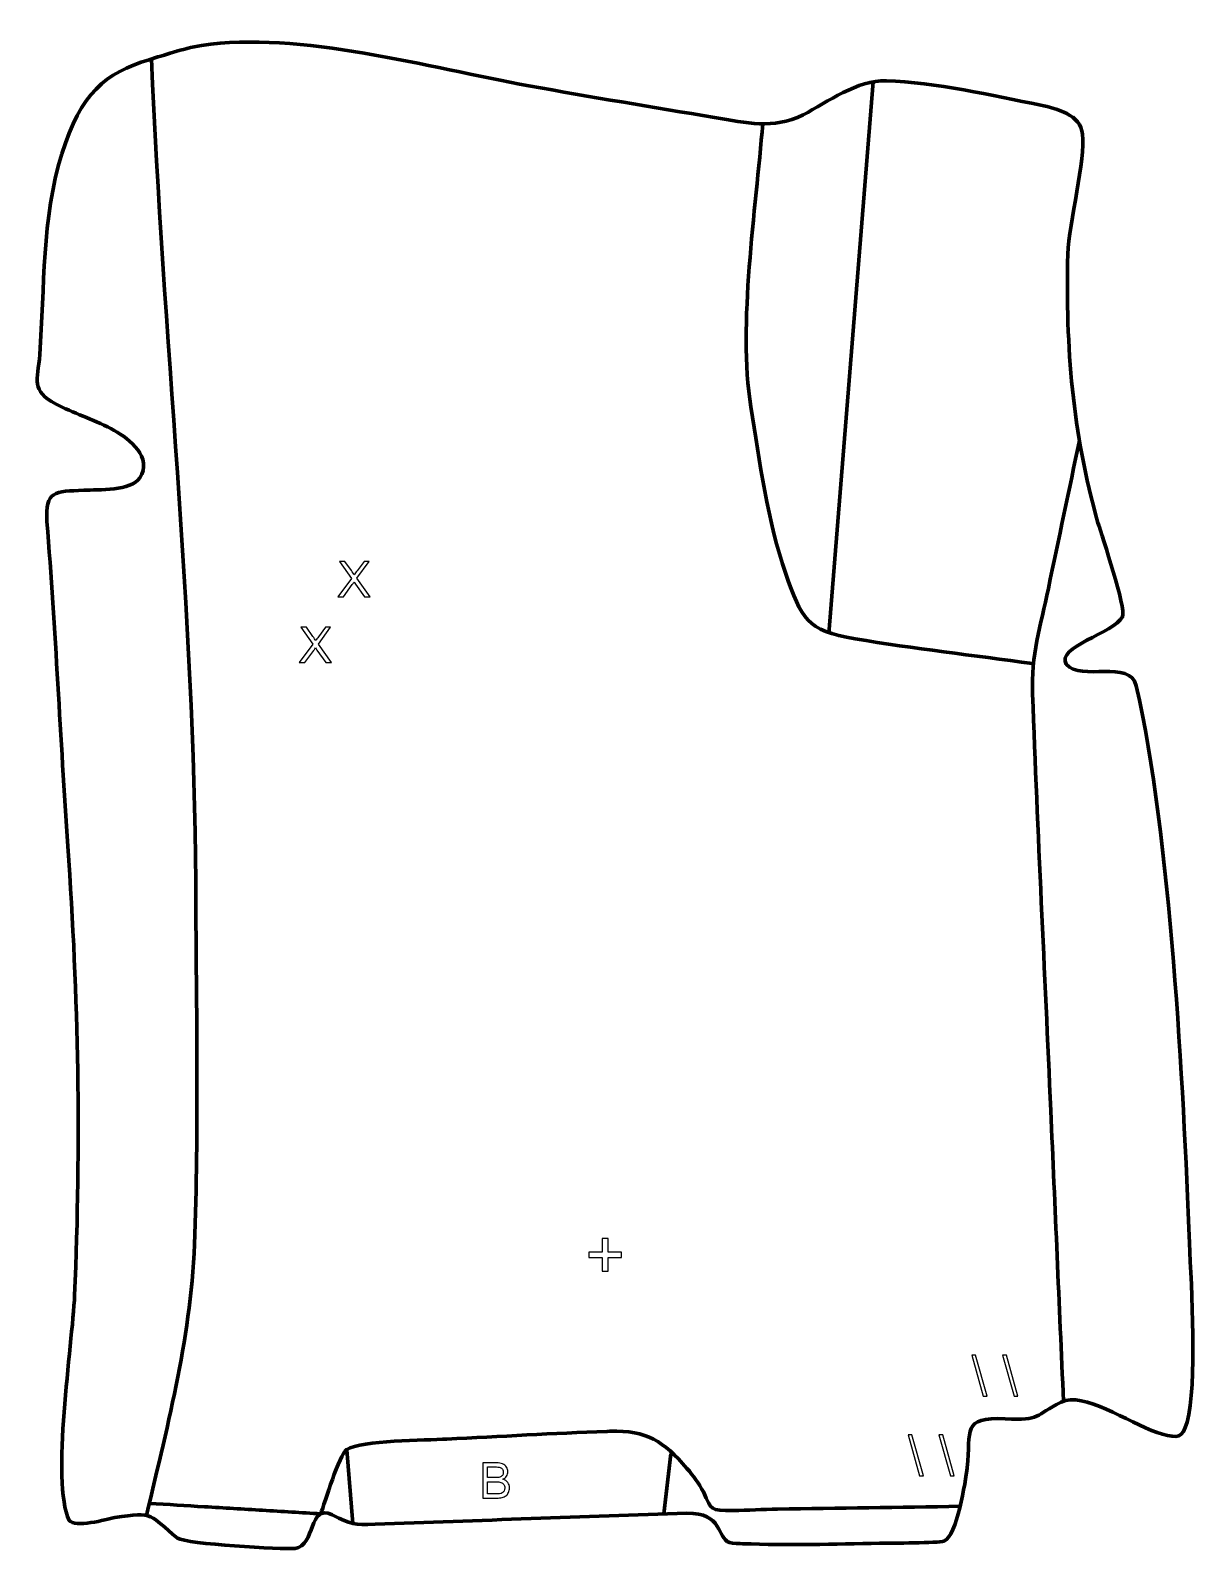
# Model space of a CAD drawing. Header units: millimetres. Extents: x -612 to -11, y 120 to 902.
import ezdxf

# ---------------------------------------------------------------- set-up
doc = ezdxf.new("R2010")
doc.units = ezdxf.units.MM
doc.header["$MEASUREMENT"] = 0
doc.layers.add('layer 2', color=7, linetype='Continuous')
doc.layers.add('layer 3', color=7, linetype='Continuous')

msp = doc.modelspace()

# ---------------------------------------------------------------- linework, layer by layer
at = {"layer": 'layer 2', "color": 142, "lineweight": 158}
for points, knots in [([(-549.309, 887.1411), (-543.5911, 748.8365), (-527.0906, 598.7614), (-526.5458, 463.7629), (-526.5458, 463.7629), (-526.2872, 403.306), (-524.961, 342.1857), (-526.9235, 281.7982), (-526.9235, 281.7982), (-528.6263, 229.4036), (-540.3172, 187.1112), (-551.8857, 137.0503)], [0, 0, 0, 0, 0.25, 0.25, 0.25, 0.25, 0.5, 0.5, 0.5, 0.5, 1, 1, 1, 1]), ([(-95.6037, 575.7779), (-125.9241, 580.0534), (-156.6803, 583.528), (-186.8501, 588.5385), (-186.8501, 588.5385), (-212.1731, 592.7441), (-214.5471, 599.1497), (-222.6469, 622.0993), (-222.6469, 622.0993), (-232.015, 648.6408), (-236.1402, 680.2472), (-240.6318, 708.0362), (-240.6318, 708.0362), (-247.426, 750.0714), (-238.044, 809.7056), (-234.5337, 853.7591)], [0, 0, 0, 0, 0.2, 0.2, 0.2, 0.2, 0.4, 0.4, 0.4, 0.4, 0.6, 0.6, 0.6, 0.6, 1, 1, 1, 1]), ([(-79.639, 195.8755), (-81.8153, 245.8202), (-83.9917, 295.765), (-86.168, 345.7097), (-86.168, 345.7097), (-89.2813, 417.1258), (-92.9445, 488.7255), (-95.5789, 560.1337), (-95.5789, 560.1337), (-96.3199, 580.2194), (-91.5112, 595.1015), (-87.41, 614.4754), (-87.41, 614.4754), (-82.0339, 639.8712), (-76.7592, 665.2884), (-71.4156, 690.6911)], [0, 0, 0, 0, 0.2, 0.2, 0.2, 0.2, 0.4, 0.4, 0.4, 0.4, 0.6, 0.6, 0.6, 0.6, 1, 1, 1, 1]), ([(-550.4292, 143.3526), (-540.9504, 142.7732), (-531.4716, 142.1938), (-521.9927, 141.6143), (-521.9927, 141.6143), (-512.015, 141.0044), (-502.0373, 140.3945), (-492.0596, 139.7846), (-492.0596, 139.7846), (-482.0826, 139.1747), (-472.1057, 138.5595), (-462.1283, 137.9561), (-462.1283, 137.9561), (-460.0666, 143.8816), (-452.7542, 168.4069), (-448.7041, 171.029), (-448.7041, 171.029), (-441.0134, 176.008), (-408.3768, 175.8852), (-397.1768, 176.4406), (-397.1768, 176.4406), (-369.6853, 177.8041), (-342.2316, 179.4764), (-314.7179, 180.4095), (-314.7179, 180.4095), (-314.7179, 180.4095), (-313.2157, 180.4596), (-313.2157, 180.4596), (-313.2157, 180.4596), (-293.9932, 181.0789), (-285.8256, 175.4288), (-273.5307, 161.3228), (-273.5307, 161.3228), (-270.1813, 157.4801), (-267.3948, 153.8073), (-265.0983, 149.2405), (-265.0983, 149.2405), (-260.5205, 139.4715), (-262.004, 139.814), (-249.7194, 139.7061), (-249.7194, 139.7061), (-242.0838, 139.7634), (-234.4694, 140.2591), (-226.8387, 140.414), (-226.8387, 140.414), (-195.506, 140.8884), (-164.1733, 141.3632), (-132.8406, 141.8378)], [0, 0, 0, 0, 0.07692308, 0.07692308, 0.07692308, 0.07692308, 0.15384615, 0.15384615, 0.15384615, 0.15384615, 0.23076923, 0.23076923, 0.23076923, 0.23076923, 0.30769231, 0.30769231, 0.30769231, 0.30769231, 0.38461538, 0.38461538, 0.38461538, 0.38461538, 0.46153846, 0.46153846, 0.46153846, 0.46153846, 0.53846154, 0.53846154, 0.53846154, 0.53846154, 0.61538462, 0.61538462, 0.61538462, 0.61538462, 0.69230769, 0.69230769, 0.69230769, 0.69230769, 0.76923077, 0.76923077, 0.76923077, 0.76923077, 0.84615385, 0.84615385, 0.84615385, 0.84615385, 1, 1, 1, 1])]:
    msp.add_open_spline(points, degree=3, knots=knots, dxfattribs=at)
for points in [[(-200.4738, 591.241), (-200.4738, 591.241), (-177.6994, 875.3568), (-177.6994, 875.3568)], [(-448.7665, 170.9688), (-448.7665, 170.9688), (-445.5958, 133.0444), (-445.5958, 133.0444)], [(-281.789, 168.8612), (-281.789, 168.8612), (-285.4061, 137.893), (-285.4061, 137.893)]]:
    msp.add_open_spline(points, degree=3, dxfattribs=at)
at = {"layer": 'layer 2', "color": 142}
for points, knots in [([(-453.3755, 610.1698), (-453.3755, 610.1698), (-446.3482, 619.6059), (-446.3482, 619.6059), (-446.3482, 619.6059), (-446.3482, 619.6059), (-452.5373, 628.3562), (-452.5373, 628.3562), (-452.5373, 628.3562), (-452.5373, 628.3562), (-449.6714, 628.3562), (-449.6714, 628.3562), (-449.6714, 628.3562), (-449.6714, 628.3562), (-446.3567, 623.7038), (-446.3567, 623.7038), (-446.3567, 623.7038), (-445.6666, 622.7386), (-445.1883, 622.002), (-444.9131, 621.4897), (-444.9131, 621.4897), (-444.5025, 622.1247), (-444.0199, 622.8021), (-443.4653, 623.5175), (-443.4653, 623.5175), (-443.4653, 623.5175), (-439.8331, 628.3562), (-439.8331, 628.3562), (-439.8331, 628.3562), (-439.8331, 628.3562), (-437.1957, 628.3562), (-437.1957, 628.3562), (-437.1957, 628.3562), (-437.1957, 628.3562), (-443.5119, 619.7117), (-443.5119, 619.7117), (-443.5119, 619.7117), (-443.5119, 619.7117), (-436.7131, 610.1698), (-436.7131, 610.1698), (-436.7131, 610.1698), (-436.7131, 610.1698), (-439.668, 610.1698), (-439.668, 610.1698), (-439.668, 610.1698), (-439.668, 610.1698), (-444.2569, 616.6553), (-444.2569, 616.6553), (-444.2569, 616.6553), (-444.5194, 617.0236), (-444.7692, 617.3919), (-445.002, 617.7559), (-445.002, 617.7559), (-445.4084, 617.1463), (-445.6963, 616.7188), (-445.8741, 616.4775), (-445.8741, 616.4775), (-445.8741, 616.4775), (-450.4842, 610.1698), (-450.4842, 610.1698), (-450.4842, 610.1698), (-450.4842, 610.1698), (-453.3755, 610.1698), (-453.3755, 610.1698)], [0, 0, 0, 0, 0.05882353, 0.05882353, 0.05882353, 0.05882353, 0.11764706, 0.11764706, 0.11764706, 0.11764706, 0.17647059, 0.17647059, 0.17647059, 0.17647059, 0.23529412, 0.23529412, 0.23529412, 0.23529412, 0.29411765, 0.29411765, 0.29411765, 0.29411765, 0.35294118, 0.35294118, 0.35294118, 0.35294118, 0.41176471, 0.41176471, 0.41176471, 0.41176471, 0.47058824, 0.47058824, 0.47058824, 0.47058824, 0.52941176, 0.52941176, 0.52941176, 0.52941176, 0.58823529, 0.58823529, 0.58823529, 0.58823529, 0.64705882, 0.64705882, 0.64705882, 0.64705882, 0.70588235, 0.70588235, 0.70588235, 0.70588235, 0.76470588, 0.76470588, 0.76470588, 0.76470588, 0.82352941, 0.82352941, 0.82352941, 0.82352941, 0.88235294, 0.88235294, 0.88235294, 0.88235294, 1, 1, 1, 1]), ([(-473.2193, 576.3031), (-473.2193, 576.3031), (-466.192, 585.7392), (-466.192, 585.7392), (-466.192, 585.7392), (-466.192, 585.7392), (-472.3811, 594.4895), (-472.3811, 594.4895), (-472.3811, 594.4895), (-472.3811, 594.4895), (-469.5152, 594.4895), (-469.5152, 594.4895), (-469.5152, 594.4895), (-469.5152, 594.4895), (-466.2005, 589.8371), (-466.2005, 589.8371), (-466.2005, 589.8371), (-465.5104, 588.8719), (-465.0321, 588.1353), (-464.7569, 587.623), (-464.7569, 587.623), (-464.3463, 588.258), (-463.8637, 588.9354), (-463.3091, 589.6508), (-463.3091, 589.6508), (-463.3091, 589.6508), (-459.6769, 594.4895), (-459.6769, 594.4895), (-459.6769, 594.4895), (-459.6769, 594.4895), (-457.0395, 594.4895), (-457.0395, 594.4895), (-457.0395, 594.4895), (-457.0395, 594.4895), (-463.3557, 585.845), (-463.3557, 585.845), (-463.3557, 585.845), (-463.3557, 585.845), (-456.5569, 576.3031), (-456.5569, 576.3031), (-456.5569, 576.3031), (-456.5569, 576.3031), (-459.5118, 576.3031), (-459.5118, 576.3031), (-459.5118, 576.3031), (-459.5118, 576.3031), (-464.1007, 582.7886), (-464.1007, 582.7886), (-464.1007, 582.7886), (-464.3632, 583.1569), (-464.613, 583.5252), (-464.8458, 583.8892), (-464.8458, 583.8892), (-465.2522, 583.2796), (-465.5401, 582.8521), (-465.7179, 582.6108), (-465.7179, 582.6108), (-465.7179, 582.6108), (-470.328, 576.3031), (-470.328, 576.3031), (-470.328, 576.3031), (-470.328, 576.3031), (-473.2193, 576.3031), (-473.2193, 576.3031)], [0, 0, 0, 0, 0.05882353, 0.05882353, 0.05882353, 0.05882353, 0.11764706, 0.11764706, 0.11764706, 0.11764706, 0.17647059, 0.17647059, 0.17647059, 0.17647059, 0.23529412, 0.23529412, 0.23529412, 0.23529412, 0.29411765, 0.29411765, 0.29411765, 0.29411765, 0.35294118, 0.35294118, 0.35294118, 0.35294118, 0.41176471, 0.41176471, 0.41176471, 0.41176471, 0.47058824, 0.47058824, 0.47058824, 0.47058824, 0.52941176, 0.52941176, 0.52941176, 0.52941176, 0.58823529, 0.58823529, 0.58823529, 0.58823529, 0.64705882, 0.64705882, 0.64705882, 0.64705882, 0.70588235, 0.70588235, 0.70588235, 0.70588235, 0.76470588, 0.76470588, 0.76470588, 0.76470588, 0.82352941, 0.82352941, 0.82352941, 0.82352941, 0.88235294, 0.88235294, 0.88235294, 0.88235294, 1, 1, 1, 1]), ([(-317.1288, 262.9904), (-317.1288, 262.9904), (-317.1288, 269.9049), (-317.1288, 269.9049), (-317.1288, 269.9049), (-317.1288, 269.9049), (-324.0079, 269.9049), (-324.0079, 269.9049), (-324.0079, 269.9049), (-324.0079, 269.9049), (-324.0079, 272.7977), (-324.0079, 272.7977), (-324.0079, 272.7977), (-324.0079, 272.7977), (-317.1288, 272.7977), (-317.1288, 272.7977), (-317.1288, 272.7977), (-317.1288, 272.7977), (-317.1288, 279.6768), (-317.1288, 279.6768), (-317.1288, 279.6768), (-317.1288, 279.6768), (-314.2007, 279.6768), (-314.2007, 279.6768), (-314.2007, 279.6768), (-314.2007, 279.6768), (-314.2007, 272.7977), (-314.2007, 272.7977), (-314.2007, 272.7977), (-314.2007, 272.7977), (-307.3215, 272.7977), (-307.3215, 272.7977), (-307.3215, 272.7977), (-307.3215, 272.7977), (-307.3215, 269.9049), (-307.3215, 269.9049), (-307.3215, 269.9049), (-307.3215, 269.9049), (-314.2007, 269.9049), (-314.2007, 269.9049), (-314.2007, 269.9049), (-314.2007, 269.9049), (-314.2007, 262.9904), (-314.2007, 262.9904), (-314.2007, 262.9904), (-314.2007, 262.9904), (-317.1288, 262.9904), (-317.1288, 262.9904)], [0, 0, 0, 0, 0.07692308, 0.07692308, 0.07692308, 0.07692308, 0.15384615, 0.15384615, 0.15384615, 0.15384615, 0.23076923, 0.23076923, 0.23076923, 0.23076923, 0.30769231, 0.30769231, 0.30769231, 0.30769231, 0.38461538, 0.38461538, 0.38461538, 0.38461538, 0.46153846, 0.46153846, 0.46153846, 0.46153846, 0.53846154, 0.53846154, 0.53846154, 0.53846154, 0.61538462, 0.61538462, 0.61538462, 0.61538462, 0.69230769, 0.69230769, 0.69230769, 0.69230769, 0.76923077, 0.76923077, 0.76923077, 0.76923077, 0.84615385, 0.84615385, 0.84615385, 0.84615385, 1, 1, 1, 1]), ([(-120.9651, 198.5776), (-120.9651, 198.5776), (-126.8847, 219.7396), (-126.8847, 219.7396), (-126.8847, 219.7396), (-126.8847, 219.7396), (-124.8734, 219.7396), (-124.8734, 219.7396), (-124.8734, 219.7396), (-124.8734, 219.7396), (-118.9538, 198.5776), (-118.9538, 198.5776), (-118.9538, 198.5776), (-118.9538, 198.5776), (-120.9651, 198.5776), (-120.9651, 198.5776)], [0, 0, 0, 0, 0.2, 0.2, 0.2, 0.2, 0.4, 0.4, 0.4, 0.4, 0.6, 0.6, 0.6, 0.6, 1, 1, 1, 1]), ([(-105.0745, 198.5776), (-105.0745, 198.5776), (-110.9941, 219.7396), (-110.9941, 219.7396), (-110.9941, 219.7396), (-110.9941, 219.7396), (-108.9828, 219.7396), (-108.9828, 219.7396), (-108.9828, 219.7396), (-108.9828, 219.7396), (-103.0632, 198.5776), (-103.0632, 198.5776), (-103.0632, 198.5776), (-103.0632, 198.5776), (-105.0745, 198.5776), (-105.0745, 198.5776)], [0, 0, 0, 0, 0.2, 0.2, 0.2, 0.2, 0.4, 0.4, 0.4, 0.4, 0.6, 0.6, 0.6, 0.6, 1, 1, 1, 1]), ([(-153.7735, 157.5672), (-153.7735, 157.5672), (-159.6931, 178.7292), (-159.6931, 178.7292), (-159.6931, 178.7292), (-159.6931, 178.7292), (-157.6818, 178.7292), (-157.6818, 178.7292), (-157.6818, 178.7292), (-157.6818, 178.7292), (-151.7622, 157.5672), (-151.7622, 157.5672), (-151.7622, 157.5672), (-151.7622, 157.5672), (-153.7735, 157.5672), (-153.7735, 157.5672)], [0, 0, 0, 0, 0.2, 0.2, 0.2, 0.2, 0.4, 0.4, 0.4, 0.4, 0.6, 0.6, 0.6, 0.6, 1, 1, 1, 1]), ([(-137.8829, 157.5672), (-137.8829, 157.5672), (-143.8025, 178.7292), (-143.8025, 178.7292), (-143.8025, 178.7292), (-143.8025, 178.7292), (-141.7912, 178.7292), (-141.7912, 178.7292), (-141.7912, 178.7292), (-141.7912, 178.7292), (-135.8716, 157.5672), (-135.8716, 157.5672), (-135.8716, 157.5672), (-135.8716, 157.5672), (-137.8829, 157.5672), (-137.8829, 157.5672)], [0, 0, 0, 0, 0.2, 0.2, 0.2, 0.2, 0.4, 0.4, 0.4, 0.4, 0.6, 0.6, 0.6, 0.6, 1, 1, 1, 1]), ([(-378.6237, 146.0903), (-378.6237, 146.0903), (-378.6237, 164.2767), (-378.6237, 164.2767), (-378.6237, 164.2767), (-378.6237, 164.2767), (-371.7996, 164.2767), (-371.7996, 164.2767), (-371.7996, 164.2767), (-370.411, 164.2767), (-369.2977, 164.0947), (-368.4552, 163.7264), (-368.4552, 163.7264), (-367.617, 163.3581), (-366.9609, 162.7908), (-366.4867, 162.0246), (-366.4867, 162.0246), (-366.0084, 161.2626), (-365.7713, 160.4625), (-365.7713, 159.6243), (-365.7713, 159.6243), (-365.7713, 158.8496), (-365.983, 158.1172), (-366.4021, 157.4314), (-366.4021, 157.4314), (-366.8212, 156.7456), (-367.4562, 156.191), (-368.3071, 155.7677), (-368.3071, 155.7677), (-367.2064, 155.446), (-366.3597, 154.8956), (-365.7713, 154.1167), (-365.7713, 154.1167), (-365.1786, 153.342), (-364.8823, 152.4234), (-364.8823, 151.365), (-364.8823, 151.365), (-364.8823, 150.5099), (-365.0643, 149.7183), (-365.4242, 148.9859), (-365.4242, 148.9859), (-365.784, 148.2535), (-366.2285, 147.6905), (-366.7577, 147.2926), (-366.7577, 147.2926), (-367.2868, 146.8989), (-367.9515, 146.5983), (-368.7473, 146.3951), (-368.7473, 146.3951), (-369.5474, 146.1919), (-370.5253, 146.0903), (-371.6853, 146.0903), (-371.6853, 146.0903), (-371.6853, 146.0903), (-378.6237, 146.0903), (-378.6237, 146.0903)], [0, 0, 0, 0, 0.06666667, 0.06666667, 0.06666667, 0.06666667, 0.13333333, 0.13333333, 0.13333333, 0.13333333, 0.2, 0.2, 0.2, 0.2, 0.26666667, 0.26666667, 0.26666667, 0.26666667, 0.33333333, 0.33333333, 0.33333333, 0.33333333, 0.4, 0.4, 0.4, 0.4, 0.46666667, 0.46666667, 0.46666667, 0.46666667, 0.53333333, 0.53333333, 0.53333333, 0.53333333, 0.6, 0.6, 0.6, 0.6, 0.66666667, 0.66666667, 0.66666667, 0.66666667, 0.73333333, 0.73333333, 0.73333333, 0.73333333, 0.8, 0.8, 0.8, 0.8, 0.86666667, 0.86666667, 0.86666667, 0.86666667, 1, 1, 1, 1]), ([(-376.2107, 156.6313), (-376.2107, 156.6313), (-372.2779, 156.6313), (-372.2779, 156.6313), (-372.2779, 156.6313), (-371.2111, 156.6313), (-370.4449, 156.7033), (-369.9835, 156.843), (-369.9835, 156.843), (-369.3696, 157.025), (-368.9082, 157.3298), (-368.5992, 157.7531), (-368.5992, 157.7531), (-368.2901, 158.1765), (-368.1335, 158.7056), (-368.1335, 159.3449), (-368.1335, 159.3449), (-368.1335, 159.9502), (-368.2774, 160.4836), (-368.5695, 160.9408), (-368.5695, 160.9408), (-368.8574, 161.4023), (-369.2723, 161.7198), (-369.8099, 161.8891), (-369.8099, 161.8891), (-370.3475, 162.0584), (-371.2704, 162.1431), (-372.5743, 162.1431), (-372.5743, 162.1431), (-372.5743, 162.1431), (-376.2107, 162.1431), (-376.2107, 162.1431), (-376.2107, 162.1431), (-376.2107, 162.1431), (-376.2107, 156.6313), (-376.2107, 156.6313)], [0, 0, 0, 0, 0.1, 0.1, 0.1, 0.1, 0.2, 0.2, 0.2, 0.2, 0.3, 0.3, 0.3, 0.3, 0.4, 0.4, 0.4, 0.4, 0.5, 0.5, 0.5, 0.5, 0.6, 0.6, 0.6, 0.6, 0.7, 0.7, 0.7, 0.7, 0.8, 0.8, 0.8, 0.8, 1, 1, 1, 1]), ([(-376.2107, 148.2239), (-376.2107, 148.2239), (-371.681, 148.2239), (-371.681, 148.2239), (-371.681, 148.2239), (-370.9021, 148.2239), (-370.356, 148.2535), (-370.0385, 148.3128), (-370.0385, 148.3128), (-369.4882, 148.4102), (-369.0225, 148.5753), (-368.65, 148.8081), (-368.65, 148.8081), (-368.2774, 149.0409), (-367.9726, 149.3796), (-367.7313, 149.8241), (-367.7313, 149.8241), (-367.49, 150.2686), (-367.3715, 150.7808), (-367.3715, 151.3608), (-367.3715, 151.3608), (-367.3715, 152.0424), (-367.5451, 152.6308), (-367.8964, 153.1346), (-367.8964, 153.1346), (-368.2436, 153.6383), (-368.7262, 153.9897), (-369.3442, 154.1929), (-369.3442, 154.1929), (-369.9581, 154.3961), (-370.8471, 154.4977), (-372.0028, 154.4977), (-372.0028, 154.4977), (-372.0028, 154.4977), (-376.2107, 154.4977), (-376.2107, 154.4977), (-376.2107, 154.4977), (-376.2107, 154.4977), (-376.2107, 148.2239), (-376.2107, 148.2239)], [0, 0, 0, 0, 0.09090909, 0.09090909, 0.09090909, 0.09090909, 0.18181818, 0.18181818, 0.18181818, 0.18181818, 0.27272727, 0.27272727, 0.27272727, 0.27272727, 0.36363636, 0.36363636, 0.36363636, 0.36363636, 0.45454545, 0.45454545, 0.45454545, 0.45454545, 0.54545455, 0.54545455, 0.54545455, 0.54545455, 0.63636364, 0.63636364, 0.63636364, 0.63636364, 0.72727273, 0.72727273, 0.72727273, 0.72727273, 0.81818182, 0.81818182, 0.81818182, 0.81818182, 1, 1, 1, 1])]:
    msp.add_open_spline(points, degree=3, knots=knots, dxfattribs=at)
at = {"layer": 'layer 3', "color": 242, "lineweight": 158}
msp.add_open_spline([(-595.4954, 838.2511), (-585.8969, 869.472), (-573.0242, 880.0061), (-550.473, 886.7867), (-550.473, 886.7867), (-542.6937, 889.1257), (-533.8789, 892.4169), (-523.4908, 894.0496), (-523.4908, 894.0496), (-473.7333, 901.8703), (-406.1284, 882.6507), (-354.8911, 873.3266), (-354.8911, 873.3266), (-323.0776, 867.5372), (-291.1918, 862.3954), (-259.3078, 856.9711), (-259.3078, 856.9711), (-242.4379, 854.1417), (-229.5818, 850.8588), (-213.7467, 858.3484), (-213.7467, 858.3484), (-200.8055, 865.1357), (-185.8596, 876.3677), (-170.7998, 875.9103), (-170.7998, 875.9103), (-145.9357, 875.0182), (-115.9711, 868.4772), (-91.3654, 863.3408), (-91.3654, 863.3408), (-83.0137, 861.5974), (-70.8639, 858.5361), (-69.7625, 848.3681), (-69.7625, 848.3681), (-68.3878, 835.6762), (-76.5477, 802.9152), (-77.47, 786.6815), (-77.47, 786.6815), (-78.46, 738.1624), (-75.0797, 695.2445), (-61.8718, 648.3438), (-61.8718, 648.3438), (-59.6258, 640.9747), (-47.3164, 604.5303), (-49.2011, 599.8422), (-49.2011, 599.8422), (-53.9041, 591.3469), (-83.7836, 584.3121), (-78.1678, 575.4396), (-78.1678, 575.4396), (-70.6383, 566.5193), (-45.3002, 578.1002), (-42.1581, 564.3908), (-42.1581, 564.3908), (-24.3634, 486.7503), (-18.0114, 359.0572), (-14.732, 277.3036), (-14.732, 277.3036), (-13.8383, 255.024), (-10.5517, 204.3557), (-16.0137, 185.1972), (-16.0137, 185.1972), (-18.3803, 176.8962), (-20.824, 176.857), (-28.6931, 178.9732), (-28.6931, 178.9732), (-42.856, 182.7819), (-65.8654, 199.5778), (-78.5338, 196.2661), (-78.5338, 196.2661), (-78.5338, 196.2661), (-80.7442, 195.4849), (-80.7442, 195.4849), (-80.7442, 195.4849), (-94.763, 188.6565), (-91.0089, 185.8149), (-109.5986, 186.9386), (-109.5986, 186.9386), (-132.3014, 187.758), (-127.2264, 181.2508), (-129.1722, 161.7018), (-129.1722, 161.7018), (-130.1486, 154.6831), (-134.4802, 126.2809), (-141.1648, 123.9577), (-141.1648, 123.9577), (-144.4024, 122.8325), (-168.2736, 122.9133), (-173.574, 122.8339), (-173.574, 122.8339), (-173.574, 122.8339), (-174.3649, 122.822), (-174.3649, 122.822), (-174.3649, 122.822), (-197.2636, 122.3557), (-221.9513, 121.738), (-244.7772, 122.5997), (-244.7772, 122.5997), (-246.4574, 122.6631), (-250.0868, 122.7473), (-251.6642, 123.1989), (-251.6642, 123.1989), (-257.994, 125.6311), (-255.2187, 138.7825), (-273.5402, 138.2491), (-273.5402, 138.2491), (-327.0129, 136.6926), (-380.6641, 134.4502), (-434.1514, 132.5782), (-434.1514, 132.5782), (-445.3719, 132.2481), (-446.3079, 132.5801), (-456.1798, 137.4272), (-456.1798, 137.4272), (-468.4544, 143.454), (-464.7131, 121.5907), (-475.3563, 120.1416), (-475.3563, 120.1416), (-481.9824, 119.5497), (-531.5534, 122.3935), (-535.8991, 125.5085), (-535.8991, 125.5085), (-550.3312, 137.1106), (-547.8373, 139.3631), (-568.1164, 136.0545), (-568.1164, 136.0545), (-572.7593, 135.1184), (-588.6568, 130.496), (-591.7238, 134.6183), (-591.7238, 134.6183), (-601.1116, 154.5853), (-590.1605, 224.5513), (-588.8701, 250.6042), (-588.8701, 250.6042), (-585.5674, 329.0154), (-586.8602, 403.4661), (-592.3925, 481.7328), (-592.3925, 481.7328), (-596.241, 537.3909), (-598.687, 593.3217), (-603.1219, 648.8899), (-603.1219, 648.8899), (-604.1107, 665.0166), (-599.2286, 664.3622), (-584.1305, 665.0685), (-584.1305, 665.0685), (-576.678, 665.4172), (-559.7405, 664.558), (-555.3284, 671.4626), (-555.3284, 671.4626), (-548.746, 681.7634), (-560.4294, 691.5273), (-568.5242, 695.9114), (-568.5242, 695.9114), (-577.7575, 700.9121), (-587.719, 704.0706), (-597.092, 708.7165), (-597.092, 708.7165), (-597.092, 708.7165), (-598.4625, 709.3958), (-598.4625, 709.3958), (-598.4625, 709.3958), (-611.6744, 716.5263), (-607.8563, 721.3662), (-606.8454, 734.9312), (-606.8454, 734.9312), (-604.2747, 769.9163), (-605.8546, 804.5559), (-595.4954, 838.2511)], degree=3, knots=[0, 0, 0, 0, 0.02325581, 0.02325581, 0.02325581, 0.02325581, 0.04651163, 0.04651163, 0.04651163, 0.04651163, 0.06976744, 0.06976744, 0.06976744, 0.06976744, 0.09302326, 0.09302326, 0.09302326, 0.09302326, 0.11627907, 0.11627907, 0.11627907, 0.11627907, 0.13953488, 0.13953488, 0.13953488, 0.13953488, 0.1627907, 0.1627907, 0.1627907, 0.1627907, 0.18604651, 0.18604651, 0.18604651, 0.18604651, 0.20930233, 0.20930233, 0.20930233, 0.20930233, 0.23255814, 0.23255814, 0.23255814, 0.23255814, 0.25581395, 0.25581395, 0.25581395, 0.25581395, 0.27906977, 0.27906977, 0.27906977, 0.27906977, 0.30232558, 0.30232558, 0.30232558, 0.30232558, 0.3255814, 0.3255814, 0.3255814, 0.3255814, 0.34883721, 0.34883721, 0.34883721, 0.34883721, 0.37209302, 0.37209302, 0.37209302, 0.37209302, 0.39534884, 0.39534884, 0.39534884, 0.39534884, 0.41860465, 0.41860465, 0.41860465, 0.41860465, 0.44186047, 0.44186047, 0.44186047, 0.44186047, 0.46511628, 0.46511628, 0.46511628, 0.46511628, 0.48837209, 0.48837209, 0.48837209, 0.48837209, 0.51162791, 0.51162791, 0.51162791, 0.51162791, 0.53488372, 0.53488372, 0.53488372, 0.53488372, 0.55813953, 0.55813953, 0.55813953, 0.55813953, 0.58139535, 0.58139535, 0.58139535, 0.58139535, 0.60465116, 0.60465116, 0.60465116, 0.60465116, 0.62790698, 0.62790698, 0.62790698, 0.62790698, 0.65116279, 0.65116279, 0.65116279, 0.65116279, 0.6744186, 0.6744186, 0.6744186, 0.6744186, 0.69767442, 0.69767442, 0.69767442, 0.69767442, 0.72093023, 0.72093023, 0.72093023, 0.72093023, 0.74418605, 0.74418605, 0.74418605, 0.74418605, 0.76744186, 0.76744186, 0.76744186, 0.76744186, 0.79069767, 0.79069767, 0.79069767, 0.79069767, 0.81395349, 0.81395349, 0.81395349, 0.81395349, 0.8372093, 0.8372093, 0.8372093, 0.8372093, 0.86046512, 0.86046512, 0.86046512, 0.86046512, 0.88372093, 0.88372093, 0.88372093, 0.88372093, 0.90697674, 0.90697674, 0.90697674, 0.90697674, 0.93023256, 0.93023256, 0.93023256, 0.93023256, 0.95348837, 0.95348837, 0.95348837, 0.95348837, 1, 1, 1, 1], dxfattribs=at)

doc.saveas('drawing.dxf')
